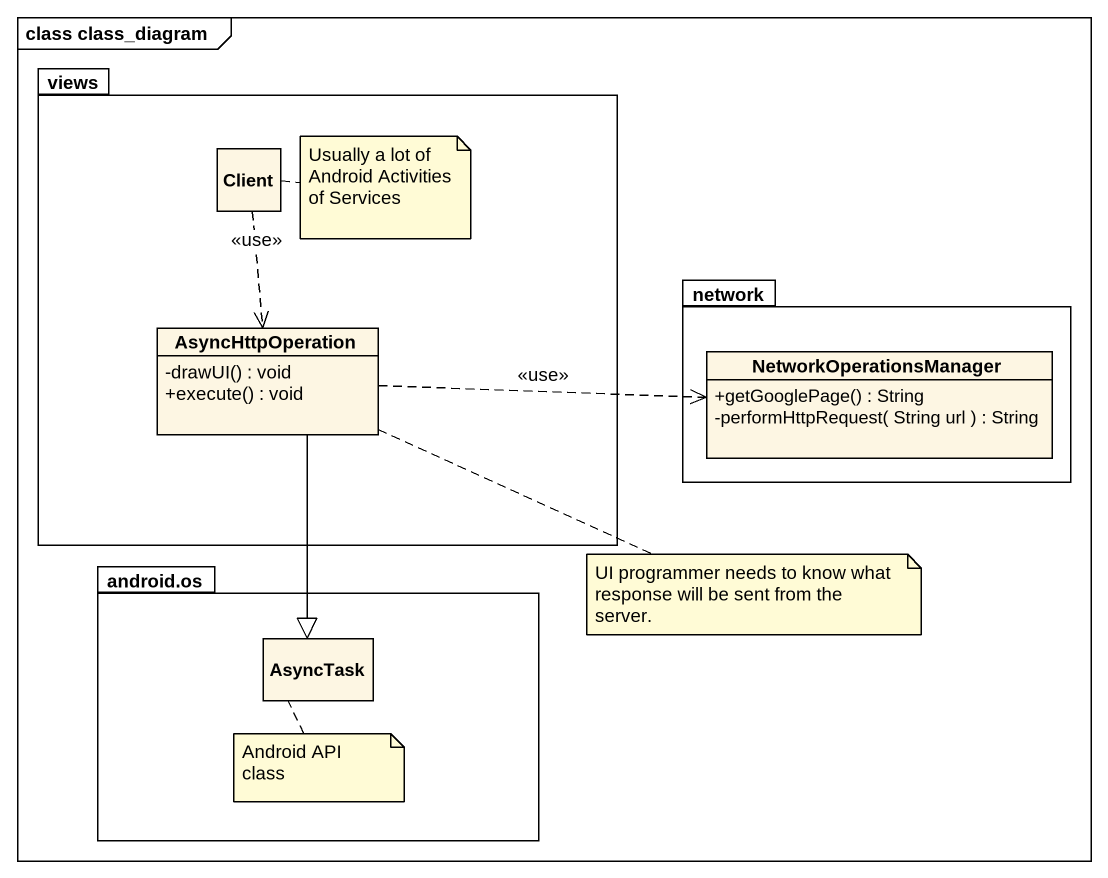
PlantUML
@startuml
mainframe class class_diagram
hide circle
hide empty members
skinparam classAttributeIconSize 0
package views {
  class Client
  class AsyncHttpOperation {
    -drawUI() : void
    +execute() : void
  }
}
package "network" as network_ {
  class NetworkOperationsManager {
    +getGooglePage() : String
    -performHttpRequest( String url ) : String
  }
}
package "android.os" as android_os {
  class AsyncTask
}
Client ..> AsyncHttpOperation : <<use>>
AsyncHttpOperation .right.> NetworkOperationsManager : <<use>>
AsyncHttpOperation --|> AsyncTask
note right of Client : Usually a lot of Android Activities of Services
note right of AsyncHttpOperation : UI programmer needs to know what response will be sent from the server.
note bottom of AsyncTask : Android API class
@enduml
